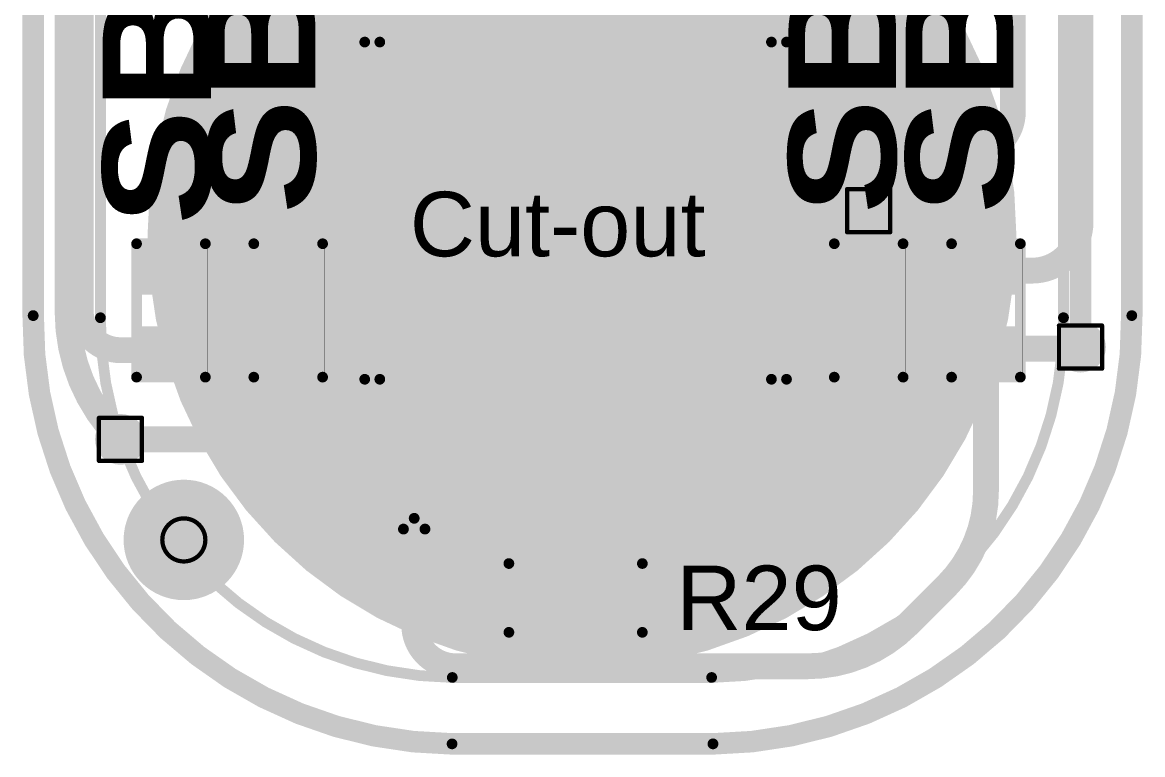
# Model space of a CAD drawing. Header units: inches. Extents: x -17 to 443, y -40 to 218.
# Drawn here: x 12.55 to 25.77, y -2.53 to 6.11 of the extents above; entities that cross this region are included whole.
import ezdxf

# ---------------------------------------------------------------- set-up
doc = ezdxf.new("R2010")
doc.units = ezdxf.units.IN
for name, color, linetype in [('Board Outline', 216, 'Continuous'), ('Bottom Layer', 5, 'Continuous'), ('Bottom Overlay', 54, 'Continuous'), ('Bottom Paste', 16, 'Continuous'), ('Bottom Solder', 6, 'Continuous'), ('Drill Drawing', 1, 'Continuous'), ('Fabrication', 76, 'Continuous'), ('Pad Holes', 156, 'Continuous'), ('Top Layer', 1, 'Continuous'), ('Top Overlay', 2, 'Continuous'), ('Top Paste', 8, 'Continuous'), ('Top Solder', 216, 'Continuous'), ('Via Holes', 16, 'Continuous')]:
    doc.layers.add(name, color=color, linetype=linetype)
doc.styles.add('Arial', font='', dxfattribs={"height": 0.2})
doc.styles.add('Arial Black_Bold', font='', dxfattribs={"height": 0.2})
doc.styles.get('Arial').set_extended_font_data('Arial')
doc.styles.get('Arial Black_Bold').set_extended_font_data('Arial Black', bold=True)

# ---------------------------------------------------------------- blocks, each defined once
blk = doc.blocks.new('SEMG_PAD_B_65')
at = {"layer": 'Bottom Layer'}
h = blk.add_hatch(color=5, dxfattribs=at)
edge = h.paths.add_edge_path()
edge.add_arc((0, 9.987), 5, 0, 360)
at = {"layer": 'Bottom Paste'}
h = blk.add_hatch(color=16, dxfattribs=at)
edge = h.paths.add_edge_path()
edge.add_arc((0, 9.987), 5, 0, 360)
at = {"layer": 'Bottom Solder'}
h = blk.add_hatch(color=6, dxfattribs=at)
edge = h.paths.add_edge_path()
edge.add_arc((0, 9.987), 5.102, 0, 360)
at = {"layer": 'Bottom Overlay'}
for points in [[(-5.683, 10.966, 0.127, 0.127, -0.414214), (-1.531, 15.213, 0.127, 0.127, 0)], [(1.531, 15.213, 0.127, 0.127, 0), (-1.531, 15.213, 0.127, 0.127, 0)], [(1.531, 15.213, 0.127, 0.127, -0.414214), (5.683, 10.966, 0.127, 0.127, 0)], [(-5.683, 10.966, 0.127, 0.127, 0), (-5.683, -10.966, 0.127, 0.127, 0)], [(5.683, 10.966, 0.127, 0.127, 0), (5.683, -10.966, 0.127, 0.127, 0)]]:
    blk.add_lwpolyline(points, format="xyseb", dxfattribs=at)
for points in [[(-1.562, 15.213, 0.0635, 0.0635, 1), (-1.499, 15.213, 0.0635, 0.0635, 1)], [(-1.562, 15.213, 0.0635, 0.0635, 1), (-1.499, 15.213, 0.0635, 0.0635, 1)], [(1.499, 15.213, 0.0635, 0.0635, 1), (1.562, 15.213, 0.0635, 0.0635, 1)], [(1.499, 15.213, 0.0635, 0.0635, 1), (1.562, 15.213, 0.0635, 0.0635, 1)], [(-5.715, 10.966, 0.0635, 0.0635, 1), (-5.651, 10.966, 0.0635, 0.0635, 1)], [(-5.715, 10.966, 0.0635, 0.0635, 1), (-5.651, 10.966, 0.0635, 0.0635, 1)], [(5.652, 10.966, 0.0635, 0.0635, 1), (5.715, 10.966, 0.0635, 0.0635, 1)], [(5.652, 10.966, 0.0635, 0.0635, 1), (5.715, 10.966, 0.0635, 0.0635, 1)]]:
    blk.add_lwpolyline(points, format="xyseb", close=True, dxfattribs=at)
blk = doc.blocks.new('SOIC_8_72')
at = {"layer": 'Top Layer'}
for points in [[(-1.925, 2.205), (-1.925, 1.605), (-3.475, 1.605), (-3.475, 2.205)], [(3.475, 2.205), (3.475, 1.605), (1.925, 1.605), (1.925, 2.205)], [(-1.925, 0.935), (-1.925, 0.335), (-3.475, 0.335), (-3.475, 0.935)], [(3.475, 0.935), (3.475, 0.335), (1.925, 0.335), (1.925, 0.935)], [(-1.925, -0.335), (-1.925, -0.935), (-3.475, -0.935), (-3.475, -0.335)], [(3.475, -0.335), (3.475, -0.935), (1.925, -0.935), (1.925, -0.335)], [(-1.925, -1.605), (-1.925, -2.205), (-3.475, -2.205), (-3.475, -1.605)], [(3.475, -1.605), (3.475, -2.205), (1.925, -2.205), (1.925, -1.605)]]:
    blk.add_hatch(color=1, dxfattribs=at).paths.add_polyline_path(points)
at = {"layer": 'Top Overlay'}
blk.add_hatch(color=2, dxfattribs=at).paths.add_polyline_path([(-1.829, 1.575), (-1.499, 1.575), (-1.499, 2.235), (-1.829, 2.235)])
at = {"layer": 'Top Paste'}
for points in [[(-1.925, 2.205), (-1.925, 1.605), (-3.475, 1.605), (-3.475, 2.205)], [(3.475, 2.205), (3.475, 1.605), (1.925, 1.605), (1.925, 2.205)], [(-1.925, 0.935), (-1.925, 0.335), (-3.475, 0.335), (-3.475, 0.935)], [(3.475, 0.935), (3.475, 0.335), (1.925, 0.335), (1.925, 0.935)], [(-1.925, -0.335), (-1.925, -0.935), (-3.475, -0.935), (-3.475, -0.335)], [(3.475, -0.335), (3.475, -0.935), (1.925, -0.935), (1.925, -0.335)], [(-1.925, -1.605), (-1.925, -2.205), (-3.475, -2.205), (-3.475, -1.605)], [(3.475, -1.605), (3.475, -2.205), (1.925, -2.205), (1.925, -1.605)]]:
    blk.add_hatch(color=8, dxfattribs=at).paths.add_polyline_path(points)
at = {"layer": 'Top Solder'}
for points in [[(-1.823, 2.307), (-1.823, 1.503), (-3.577, 1.503), (-3.577, 2.307)], [(3.577, 2.307), (3.577, 1.503), (1.823, 1.503), (1.823, 2.307)], [(-1.823, 1.037), (-1.823, 0.233), (-3.577, 0.233), (-3.577, 1.037)], [(3.577, 1.037), (3.577, 0.233), (1.823, 0.233), (1.823, 1.037)], [(-1.823, -0.233), (-1.823, -1.037), (-3.577, -1.037), (-3.577, -0.233)], [(3.577, -0.233), (3.577, -1.037), (1.823, -1.037), (1.823, -0.233)], [(-1.823, -1.503), (-1.823, -2.307), (-3.577, -2.307), (-3.577, -1.503)], [(3.577, -1.503), (3.577, -2.307), (1.823, -2.307), (1.823, -1.503)]]:
    blk.add_hatch(color=216, dxfattribs=at).paths.add_polyline_path(points)
at = {"layer": 'Top Overlay'}
for points in [[(-1.991, 2.489, 0.127, 0.127, 0), (-1.991, 2.311, 0.127, 0.127, 0)], [(-1.991, 2.489, 0.127, 0.127, 0), (1.991, 2.489, 0.127, 0.127, 0)], [(1.991, 2.489, 0.127, 0.127, 0), (1.991, 2.311, 0.127, 0.127, 0)], [(-3.759, 2.032, 0.127, 0.127, 0), (-3.632, 1.905, 0.127, 0.127, 0)], [(-3.759, 2.032, 0.127, 0.127, 0), (-3.759, 1.778, 0.127, 0.127, 0)], [(-3.632, 1.905, 0.127, 0.127, 0), (-3.759, 1.778, 0.127, 0.127, 0)], [(-1.991, -2.311, 0.127, 0.127, 0), (-1.991, -2.489, 0.127, 0.127, 0)], [(1.991, -2.311, 0.127, 0.127, 0), (1.991, -2.489, 0.127, 0.127, 0)], [(-1.991, -2.489, 0.127, 0.127, 0), (1.991, -2.489, 0.127, 0.127, 0)]]:
    blk.add_lwpolyline(points, format="xyseb", dxfattribs=at)
for points in [[(-2.022, 2.489, 0.0635, 0.0635, 1), (-1.959, 2.489, 0.0635, 0.0635, 1)], [(-2.022, 2.489, 0.0635, 0.0635, 1), (-1.959, 2.489, 0.0635, 0.0635, 1)], [(1.959, 2.489, 0.0635, 0.0635, 1), (2.022, 2.489, 0.0635, 0.0635, 1)], [(1.959, 2.489, 0.0635, 0.0635, 1), (2.022, 2.489, 0.0635, 0.0635, 1)], [(-2.022, 2.311, 0.0635, 0.0635, 1), (-1.959, 2.311, 0.0635, 0.0635, 1)], [(1.959, 2.311, 0.0635, 0.0635, 1), (2.022, 2.311, 0.0635, 0.0635, 1)], [(-3.791, 2.032, 0.0635, 0.0635, 1), (-3.727, 2.032, 0.0635, 0.0635, 1)], [(-3.791, 2.032, 0.0635, 0.0635, 1), (-3.727, 2.032, 0.0635, 0.0635, 1)], [(-3.664, 1.905, 0.0635, 0.0635, 1), (-3.6, 1.905, 0.0635, 0.0635, 1)], [(-3.664, 1.905, 0.0635, 0.0635, 1), (-3.6, 1.905, 0.0635, 0.0635, 1)], [(-3.791, 1.778, 0.0635, 0.0635, 1), (-3.727, 1.778, 0.0635, 0.0635, 1)], [(-3.791, 1.778, 0.0635, 0.0635, 1), (-3.727, 1.778, 0.0635, 0.0635, 1)], [(-2.022, -2.311, 0.0635, 0.0635, 1), (-1.959, -2.311, 0.0635, 0.0635, 1)], [(1.959, -2.311, 0.0635, 0.0635, 1), (2.022, -2.311, 0.0635, 0.0635, 1)], [(-2.022, -2.489, 0.0635, 0.0635, 1), (-1.959, -2.489, 0.0635, 0.0635, 1)], [(-2.022, -2.489, 0.0635, 0.0635, 1), (-1.959, -2.489, 0.0635, 0.0635, 1)], [(1.959, -2.489, 0.0635, 0.0635, 1), (2.022, -2.489, 0.0635, 0.0635, 1)], [(1.959, -2.489, 0.0635, 0.0635, 1), (2.022, -2.489, 0.0635, 0.0635, 1)]]:
    blk.add_lwpolyline(points, format="xyseb", close=True, dxfattribs=at)
blk = doc.blocks.new('S______B______0402_96')
at = {"layer": 'Top Layer'}
for points in [[(-0.699, -0.318), (-0.699, 0.318), (-0.241, 0.318), (-0.241, -0.318)], [(0.241, -0.318), (0.241, 0.318), (0.699, 0.318), (0.699, -0.318)]]:
    blk.add_hatch(color=1, dxfattribs=at).paths.add_polyline_path(points)
at = {"layer": 'Top Paste'}
for points in [[(-0.699, -0.318), (-0.699, 0.318), (-0.241, 0.318), (-0.241, -0.318)], [(0.241, -0.318), (0.241, 0.318), (0.699, 0.318), (0.699, -0.318)]]:
    blk.add_hatch(color=8, dxfattribs=at).paths.add_polyline_path(points)
at = {"layer": 'Top Solder'}
for points in [[(-0.754, -0.373), (-0.754, 0.373), (-0.186, 0.373), (-0.186, -0.373)], [(0.186, -0.373), (0.186, 0.373), (0.754, 0.373), (0.754, -0.373)]]:
    blk.add_hatch(color=216, dxfattribs=at).paths.add_polyline_path(points)
at = {"layer": 'Top Overlay'}
for points in [[(-0.787, 0.406, 0.127, 0.127, 0), (-0.787, -0.406, 0.127, 0.127, 0)], [(-0.787, 0.406, 0.127, 0.127, 0), (0.787, 0.406, 0.127, 0.127, 0)], [(0.787, 0.406, 0.127, 0.127, 0), (0.787, -0.406, 0.127, 0.127, 0)], [(-0.787, -0.406, 0.127, 0.127, 0), (0.787, -0.406, 0.127, 0.127, 0)], [(-0.813, -0.432, 0.00323, 0.00323, 0), (0.813, -0.432, 0.00323, 0.00323, 0)]]:
    blk.add_lwpolyline(points, format="xyseb", dxfattribs=at)
for points in [[(-0.819, 0.406, 0.0635, 0.0635, 1), (-0.756, 0.406, 0.0635, 0.0635, 1)], [(-0.819, 0.406, 0.0635, 0.0635, 1), (-0.756, 0.406, 0.0635, 0.0635, 1)], [(0.756, 0.406, 0.0635, 0.0635, 1), (0.819, 0.406, 0.0635, 0.0635, 1)], [(0.756, 0.406, 0.0635, 0.0635, 1), (0.819, 0.406, 0.0635, 0.0635, 1)], [(-0.819, -0.406, 0.0635, 0.0635, 1), (-0.756, -0.406, 0.0635, 0.0635, 1)], [(-0.819, -0.406, 0.0635, 0.0635, 1), (-0.756, -0.406, 0.0635, 0.0635, 1)], [(0.756, -0.406, 0.0635, 0.0635, 1), (0.819, -0.406, 0.0635, 0.0635, 1)], [(0.756, -0.406, 0.0635, 0.0635, 1), (0.819, -0.406, 0.0635, 0.0635, 1)], [(-0.814, -0.432, 0.00161, 0.00161, 1), (-0.812, -0.432, 0.00161, 0.00161, 1)], [(0.812, -0.432, 0.00161, 0.00161, 1), (0.814, -0.432, 0.00161, 0.00161, 1)]]:
    blk.add_lwpolyline(points, format="xyseb", close=True, dxfattribs=at)
blk = doc.blocks.new('S______B______0402_97')
at = {"layer": 'Top Layer'}
for points in [[(-0.699, -0.318), (-0.699, 0.318), (-0.241, 0.318), (-0.241, -0.318)], [(0.241, -0.318), (0.241, 0.318), (0.699, 0.318), (0.699, -0.318)]]:
    blk.add_hatch(color=1, dxfattribs=at).paths.add_polyline_path(points)
at = {"layer": 'Top Paste'}
for points in [[(-0.699, -0.318), (-0.699, 0.318), (-0.241, 0.318), (-0.241, -0.318)], [(0.241, -0.318), (0.241, 0.318), (0.699, 0.318), (0.699, -0.318)]]:
    blk.add_hatch(color=8, dxfattribs=at).paths.add_polyline_path(points)
at = {"layer": 'Top Solder'}
for points in [[(-0.754, -0.373), (-0.754, 0.373), (-0.186, 0.373), (-0.186, -0.373)], [(0.186, -0.373), (0.186, 0.373), (0.754, 0.373), (0.754, -0.373)]]:
    blk.add_hatch(color=216, dxfattribs=at).paths.add_polyline_path(points)
at = {"layer": 'Top Overlay'}
for points in [[(-0.787, 0.406, 0.127, 0.127, 0), (-0.787, -0.406, 0.127, 0.127, 0)], [(-0.787, 0.406, 0.127, 0.127, 0), (0.787, 0.406, 0.127, 0.127, 0)], [(0.787, 0.406, 0.127, 0.127, 0), (0.787, -0.406, 0.127, 0.127, 0)], [(-0.787, -0.406, 0.127, 0.127, 0), (0.787, -0.406, 0.127, 0.127, 0)], [(-0.813, -0.432, 0.00323, 0.00323, 0), (0.813, -0.432, 0.00323, 0.00323, 0)]]:
    blk.add_lwpolyline(points, format="xyseb", dxfattribs=at)
for points in [[(-0.819, 0.406, 0.0635, 0.0635, 1), (-0.756, 0.406, 0.0635, 0.0635, 1)], [(-0.819, 0.406, 0.0635, 0.0635, 1), (-0.756, 0.406, 0.0635, 0.0635, 1)], [(0.756, 0.406, 0.0635, 0.0635, 1), (0.819, 0.406, 0.0635, 0.0635, 1)], [(0.756, 0.406, 0.0635, 0.0635, 1), (0.819, 0.406, 0.0635, 0.0635, 1)], [(-0.819, -0.406, 0.0635, 0.0635, 1), (-0.756, -0.406, 0.0635, 0.0635, 1)], [(-0.819, -0.406, 0.0635, 0.0635, 1), (-0.756, -0.406, 0.0635, 0.0635, 1)], [(0.756, -0.406, 0.0635, 0.0635, 1), (0.819, -0.406, 0.0635, 0.0635, 1)], [(0.756, -0.406, 0.0635, 0.0635, 1), (0.819, -0.406, 0.0635, 0.0635, 1)], [(-0.814, -0.432, 0.00161, 0.00161, 1), (-0.812, -0.432, 0.00161, 0.00161, 1)], [(0.812, -0.432, 0.00161, 0.00161, 1), (0.814, -0.432, 0.00161, 0.00161, 1)]]:
    blk.add_lwpolyline(points, format="xyseb", close=True, dxfattribs=at)
blk = doc.blocks.new('S______B______0402_100')
at = {"layer": 'Top Layer'}
for points in [[(-0.699, -0.318), (-0.699, 0.318), (-0.241, 0.318), (-0.241, -0.318)], [(0.241, -0.318), (0.241, 0.318), (0.699, 0.318), (0.699, -0.318)]]:
    blk.add_hatch(color=1, dxfattribs=at).paths.add_polyline_path(points)
at = {"layer": 'Top Paste'}
for points in [[(-0.699, -0.318), (-0.699, 0.318), (-0.241, 0.318), (-0.241, -0.318)], [(0.241, -0.318), (0.241, 0.318), (0.699, 0.318), (0.699, -0.318)]]:
    blk.add_hatch(color=8, dxfattribs=at).paths.add_polyline_path(points)
at = {"layer": 'Top Solder'}
for points in [[(-0.754, -0.373), (-0.754, 0.373), (-0.186, 0.373), (-0.186, -0.373)], [(0.186, -0.373), (0.186, 0.373), (0.754, 0.373), (0.754, -0.373)]]:
    blk.add_hatch(color=216, dxfattribs=at).paths.add_polyline_path(points)
at = {"layer": 'Top Overlay'}
for points in [[(-0.787, 0.406, 0.127, 0.127, 0), (-0.787, -0.406, 0.127, 0.127, 0)], [(-0.787, 0.406, 0.127, 0.127, 0), (0.787, 0.406, 0.127, 0.127, 0)], [(0.787, 0.406, 0.127, 0.127, 0), (0.787, -0.406, 0.127, 0.127, 0)], [(-0.787, -0.406, 0.127, 0.127, 0), (0.787, -0.406, 0.127, 0.127, 0)], [(-0.813, -0.432, 0.00323, 0.00323, 0), (0.813, -0.432, 0.00323, 0.00323, 0)]]:
    blk.add_lwpolyline(points, format="xyseb", dxfattribs=at)
for points in [[(-0.819, 0.406, 0.0635, 0.0635, 1), (-0.756, 0.406, 0.0635, 0.0635, 1)], [(-0.819, 0.406, 0.0635, 0.0635, 1), (-0.756, 0.406, 0.0635, 0.0635, 1)], [(0.756, 0.406, 0.0635, 0.0635, 1), (0.819, 0.406, 0.0635, 0.0635, 1)], [(0.756, 0.406, 0.0635, 0.0635, 1), (0.819, 0.406, 0.0635, 0.0635, 1)], [(-0.819, -0.406, 0.0635, 0.0635, 1), (-0.756, -0.406, 0.0635, 0.0635, 1)], [(-0.819, -0.406, 0.0635, 0.0635, 1), (-0.756, -0.406, 0.0635, 0.0635, 1)], [(0.756, -0.406, 0.0635, 0.0635, 1), (0.819, -0.406, 0.0635, 0.0635, 1)], [(0.756, -0.406, 0.0635, 0.0635, 1), (0.819, -0.406, 0.0635, 0.0635, 1)], [(-0.814, -0.432, 0.00161, 0.00161, 1), (-0.812, -0.432, 0.00161, 0.00161, 1)], [(0.812, -0.432, 0.00161, 0.00161, 1), (0.814, -0.432, 0.00161, 0.00161, 1)]]:
    blk.add_lwpolyline(points, format="xyseb", close=True, dxfattribs=at)
blk = doc.blocks.new('S______B______0402_101')
at = {"layer": 'Top Layer'}
for points in [[(-0.699, -0.318), (-0.699, 0.318), (-0.241, 0.318), (-0.241, -0.318)], [(0.241, -0.318), (0.241, 0.318), (0.699, 0.318), (0.699, -0.318)]]:
    blk.add_hatch(color=1, dxfattribs=at).paths.add_polyline_path(points)
at = {"layer": 'Top Paste'}
for points in [[(-0.699, -0.318), (-0.699, 0.318), (-0.241, 0.318), (-0.241, -0.318)], [(0.241, -0.318), (0.241, 0.318), (0.699, 0.318), (0.699, -0.318)]]:
    blk.add_hatch(color=8, dxfattribs=at).paths.add_polyline_path(points)
at = {"layer": 'Top Solder'}
for points in [[(-0.754, -0.373), (-0.754, 0.373), (-0.186, 0.373), (-0.186, -0.373)], [(0.186, -0.373), (0.186, 0.373), (0.754, 0.373), (0.754, -0.373)]]:
    blk.add_hatch(color=216, dxfattribs=at).paths.add_polyline_path(points)
at = {"layer": 'Top Overlay'}
for points in [[(-0.787, 0.406, 0.127, 0.127, 0), (-0.787, -0.406, 0.127, 0.127, 0)], [(-0.787, 0.406, 0.127, 0.127, 0), (0.787, 0.406, 0.127, 0.127, 0)], [(0.787, 0.406, 0.127, 0.127, 0), (0.787, -0.406, 0.127, 0.127, 0)], [(-0.787, -0.406, 0.127, 0.127, 0), (0.787, -0.406, 0.127, 0.127, 0)], [(-0.813, -0.432, 0.00323, 0.00323, 0), (0.813, -0.432, 0.00323, 0.00323, 0)]]:
    blk.add_lwpolyline(points, format="xyseb", dxfattribs=at)
for points in [[(-0.819, 0.406, 0.0635, 0.0635, 1), (-0.756, 0.406, 0.0635, 0.0635, 1)], [(-0.819, 0.406, 0.0635, 0.0635, 1), (-0.756, 0.406, 0.0635, 0.0635, 1)], [(0.756, 0.406, 0.0635, 0.0635, 1), (0.819, 0.406, 0.0635, 0.0635, 1)], [(0.756, 0.406, 0.0635, 0.0635, 1), (0.819, 0.406, 0.0635, 0.0635, 1)], [(-0.819, -0.406, 0.0635, 0.0635, 1), (-0.756, -0.406, 0.0635, 0.0635, 1)], [(-0.819, -0.406, 0.0635, 0.0635, 1), (-0.756, -0.406, 0.0635, 0.0635, 1)], [(0.756, -0.406, 0.0635, 0.0635, 1), (0.819, -0.406, 0.0635, 0.0635, 1)], [(0.756, -0.406, 0.0635, 0.0635, 1), (0.819, -0.406, 0.0635, 0.0635, 1)], [(-0.814, -0.432, 0.00161, 0.00161, 1), (-0.812, -0.432, 0.00161, 0.00161, 1)], [(0.812, -0.432, 0.00161, 0.00161, 1), (0.814, -0.432, 0.00161, 0.00161, 1)]]:
    blk.add_lwpolyline(points, format="xyseb", close=True, dxfattribs=at)
at = {"layer": 'Top Overlay', "style": 'Arial Black_Bold'}
blk.add_text('SB701', height=1.27, dxfattribs=at).set_placement((1.012, -0.463))
blk = doc.blocks.new('R___0402_167')
at = {"layer": 'Top Layer'}
for points in [[(-0.699, -0.318), (-0.699, 0.318), (-0.241, 0.318), (-0.241, -0.318)], [(0.241, -0.318), (0.241, 0.318), (0.699, 0.318), (0.699, -0.318)]]:
    blk.add_hatch(color=1, dxfattribs=at).paths.add_polyline_path(points)
at = {"layer": 'Top Paste'}
for points in [[(-0.699, -0.318), (-0.699, 0.318), (-0.241, 0.318), (-0.241, -0.318)], [(0.241, -0.318), (0.241, 0.318), (0.699, 0.318), (0.699, -0.318)]]:
    blk.add_hatch(color=8, dxfattribs=at).paths.add_polyline_path(points)
at = {"layer": 'Top Solder'}
for points in [[(-0.754, -0.373), (-0.754, 0.373), (-0.186, 0.373), (-0.186, -0.373)], [(0.186, -0.373), (0.186, 0.373), (0.754, 0.373), (0.754, -0.373)]]:
    blk.add_hatch(color=216, dxfattribs=at).paths.add_polyline_path(points)
at = {"layer": 'Top Overlay'}
for points in [[(0.787, 0.406, 0.127, 0.127, 0), (-0.787, 0.406, 0.127, 0.127, 0)], [(-0.787, 0.406, 0.127, 0.127, 0), (-0.787, -0.406, 0.127, 0.127, 0)], [(0.787, 0.406, 0.127, 0.127, 0), (0.787, -0.406, 0.127, 0.127, 0)], [(0.787, -0.406, 0.127, 0.127, 0), (-0.787, -0.406, 0.127, 0.127, 0)], [(0.813, -0.432, 0.00323, 0.00323, 0), (-0.813, -0.432, 0.00323, 0.00323, 0)]]:
    blk.add_lwpolyline(points, format="xyseb", dxfattribs=at)
for points in [[(-0.819, 0.406, 0.0635, 0.0635, 1), (-0.756, 0.406, 0.0635, 0.0635, 1)], [(-0.819, 0.406, 0.0635, 0.0635, 1), (-0.756, 0.406, 0.0635, 0.0635, 1)], [(0.756, 0.406, 0.0635, 0.0635, 1), (0.819, 0.406, 0.0635, 0.0635, 1)], [(0.756, 0.406, 0.0635, 0.0635, 1), (0.819, 0.406, 0.0635, 0.0635, 1)], [(-0.819, -0.406, 0.0635, 0.0635, 1), (-0.756, -0.406, 0.0635, 0.0635, 1)], [(-0.819, -0.406, 0.0635, 0.0635, 1), (-0.756, -0.406, 0.0635, 0.0635, 1)], [(0.756, -0.406, 0.0635, 0.0635, 1), (0.819, -0.406, 0.0635, 0.0635, 1)], [(0.756, -0.406, 0.0635, 0.0635, 1), (0.819, -0.406, 0.0635, 0.0635, 1)], [(-0.814, -0.432, 0.00161, 0.00161, 1), (-0.812, -0.432, 0.00161, 0.00161, 1)], [(0.812, -0.432, 0.00161, 0.00161, 1), (0.814, -0.432, 0.00161, 0.00161, 1)]]:
    blk.add_lwpolyline(points, format="xyseb", close=True, dxfattribs=at)

msp = doc.modelspace()

# ---------------------------------------------------------------- hatches: boundary and pattern name
at = {"layer": 'Bottom Layer'}
h = msp.add_hatch(color=5, dxfattribs=at)
edge = h.paths.add_edge_path()
edge.add_arc((22.535, 3.887), 0.3, 0, 360)
h = msp.add_hatch(color=5, dxfattribs=at)
edge = h.paths.add_edge_path()
edge.add_arc((25.035, 2.276), 0.3, 0, 360)
h = msp.add_hatch(color=5, dxfattribs=at)
edge = h.paths.add_edge_path()
edge.add_arc((13.704, 1.187), 0.3, 0, 360)
at = {"layer": 'Bottom Solder'}
h = msp.add_hatch(color=6, dxfattribs=at)
edge = h.paths.add_edge_path()
edge.add_arc((14.452, 0), 0.102, 0, 360)
at = {"layer": 'Pad Holes'}
h = msp.add_hatch(color=7, dxfattribs=at)
edge = h.paths.add_edge_path()
edge.add_arc((14.452, 0), 0.5, 0, 360)
at = {"layer": 'Top Layer'}
h = msp.add_hatch(color=1, dxfattribs=at)
edge = h.paths.add_edge_path()
edge.add_arc((22.535, 3.887), 0.3, 0, 360)
h = msp.add_hatch(color=1, dxfattribs=at)
edge = h.paths.add_edge_path()
edge.add_arc((25.035, 2.276), 0.3, 0, 360)
for points in [[(18.764, 1.962), (18.141, 1.962), (18.141, 0.412), (18.764, 0.412)], [(19.387, 0.412), (20.011, 0.412), (20.011, 1.962), (19.387, 1.962)]]:
    msp.add_hatch(color=1, dxfattribs=at).paths.add_polyline_path(points)
h = msp.add_hatch(color=1, dxfattribs=at)
edge = h.paths.add_edge_path()
edge.add_arc((13.704, 1.187), 0.3, 0, 360)
at = {"layer": 'Top Solder'}
h = msp.add_hatch(color=216, dxfattribs=at)
edge = h.paths.add_edge_path()
edge.add_arc((14.452, 0), 0.102, 0, 360)
at = {"layer": 'Via Holes'}
h = msp.add_hatch(color=7, dxfattribs=at)
edge = h.paths.add_edge_path()
edge.add_arc((22.535, 3.887), 0.15, 0, 360)
h = msp.add_hatch(color=7, dxfattribs=at)
edge = h.paths.add_edge_path()
edge.add_arc((25.035, 2.276), 0.15, 0, 360)
h = msp.add_hatch(color=7, dxfattribs=at)
edge = h.paths.add_edge_path()
edge.add_arc((13.704, 1.187), 0.15, 0, 360)

# ---------------------------------------------------------------- linework, layer by layer
at = {"layer": 'Board Outline'}
for points in [[(12.674, 2.648, 0.127, 0.127, 0), (12.674, 24.504, 0.127, 0.127, 0)], [(25.64, 24.504, 0.127, 0.127, 0), (25.64, 2.648, 0.127, 0.127, 0)], [(17.618, -2.408, 0.127, 0.127, -0.414214), (12.674, 2.648, 0.127, 0.127, 0)], [(25.64, 2.648, 0.127, 0.127, -0.414214), (20.697, -2.408, 0.127, 0.127, 0)], [(17.618, -2.408, 0.127, 0.127, 0), (20.697, -2.408, 0.127, 0.127, 0)]]:
    msp.add_lwpolyline(points, format="xyseb", dxfattribs=at)
for points in [[(12.642, 2.648, 0.0635, 0.0635, 1), (12.706, 2.648, 0.0635, 0.0635, 1)], [(12.642, 2.648, 0.0635, 0.0635, 1), (12.706, 2.648, 0.0635, 0.0635, 1)], [(25.609, 2.648, 0.0635, 0.0635, 1), (25.672, 2.648, 0.0635, 0.0635, 1)], [(25.609, 2.648, 0.0635, 0.0635, 1), (25.672, 2.648, 0.0635, 0.0635, 1)], [(17.586, -2.408, 0.0635, 0.0635, 1), (17.649, -2.408, 0.0635, 0.0635, 1)], [(17.586, -2.408, 0.0635, 0.0635, 1), (17.649, -2.408, 0.0635, 0.0635, 1)], [(20.665, -2.408, 0.0635, 0.0635, 1), (20.729, -2.408, 0.0635, 0.0635, 1)], [(20.665, -2.408, 0.0635, 0.0635, 1), (20.729, -2.408, 0.0635, 0.0635, 1)]]:
    msp.add_lwpolyline(points, format="xyseb", close=True, dxfattribs=at)
at = {"layer": 'Bottom Layer'}
for points in [[(13.08, 3.325, 0.305, 0.305, 0), (13.08, 9.383, 0.305, 0.305, 0)], [(25.035, 2.276, 0.254, 0.254, 0), (25.035, 7.611, 0.254, 0.254, 0)], [(13.08, 2.692, 0.305, 0.305, 0), (13.08, 3.325, 0.305, 0.305, 0)], [(13.704, 1.187, 0.305, 0.305, -0.198912), (13.08, 2.692, 0.305, 0.305, 0)]]:
    msp.add_lwpolyline(points, format="xyseb", dxfattribs=at)
for points in [[(13.004, 3.325, 0.152, 0.152, 1), (13.157, 3.325, 0.152, 0.152, 1)], [(13.004, 3.325, 0.152, 0.152, 1), (13.157, 3.325, 0.152, 0.152, 1)], [(13.004, 2.692, 0.152, 0.152, 1), (13.157, 2.692, 0.152, 0.152, 1)], [(13.004, 2.692, 0.152, 0.152, 1), (13.157, 2.692, 0.152, 0.152, 1)], [(24.972, 2.276, 0.127, 0.127, 1), (25.099, 2.276, 0.127, 0.127, 1)], [(13.628, 1.187, 0.152, 0.152, 1), (13.78, 1.187, 0.152, 0.152, 1)]]:
    msp.add_lwpolyline(points, format="xyseb", close=True, dxfattribs=at)
at = {"layer": 'Drill Drawing'}
for points in [[(22.281, 4.141, 0.0508, 0.0508, 0), (22.789, 4.141, 0.0508, 0.0508, 0)], [(22.281, 3.633, 0.0508, 0.0508, 0), (22.281, 4.141, 0.0508, 0.0508, 0)], [(22.789, 3.633, 0.0508, 0.0508, 0), (22.789, 4.141, 0.0508, 0.0508, 0)], [(22.281, 3.633, 0.0508, 0.0508, 0), (22.789, 3.633, 0.0508, 0.0508, 0)], [(24.781, 2.53, 0.0508, 0.0508, 0), (25.289, 2.53, 0.0508, 0.0508, 0)], [(24.781, 2.022, 0.0508, 0.0508, 0), (24.781, 2.53, 0.0508, 0.0508, 0)], [(25.289, 2.022, 0.0508, 0.0508, 0), (25.289, 2.53, 0.0508, 0.0508, 0)], [(24.781, 2.022, 0.0508, 0.0508, 0), (25.289, 2.022, 0.0508, 0.0508, 0)], [(13.45, 1.441, 0.0508, 0.0508, 0), (13.958, 1.441, 0.0508, 0.0508, 0)], [(13.45, 0.933, 0.0508, 0.0508, 0), (13.45, 1.441, 0.0508, 0.0508, 0)], [(13.958, 0.933, 0.0508, 0.0508, 0), (13.958, 1.441, 0.0508, 0.0508, 0)], [(13.45, 0.933, 0.0508, 0.0508, 0), (13.958, 0.933, 0.0508, 0.0508, 0)]]:
    msp.add_lwpolyline(points, format="xyseb", dxfattribs=at)
for points in [[(22.268, 4.141, 0.0254, 0.0254, 1), (22.294, 4.141, 0.0254, 0.0254, 1)], [(22.268, 4.141, 0.0254, 0.0254, 1), (22.294, 4.141, 0.0254, 0.0254, 1)], [(22.776, 4.141, 0.0254, 0.0254, 1), (22.802, 4.141, 0.0254, 0.0254, 1)], [(22.776, 4.141, 0.0254, 0.0254, 1), (22.802, 4.141, 0.0254, 0.0254, 1)], [(22.268, 3.633, 0.0254, 0.0254, 1), (22.294, 3.633, 0.0254, 0.0254, 1)], [(22.268, 3.633, 0.0254, 0.0254, 1), (22.294, 3.633, 0.0254, 0.0254, 1)], [(22.776, 3.633, 0.0254, 0.0254, 1), (22.802, 3.633, 0.0254, 0.0254, 1)], [(22.776, 3.633, 0.0254, 0.0254, 1), (22.802, 3.633, 0.0254, 0.0254, 1)], [(24.768, 2.53, 0.0254, 0.0254, 1), (24.794, 2.53, 0.0254, 0.0254, 1)], [(24.768, 2.53, 0.0254, 0.0254, 1), (24.794, 2.53, 0.0254, 0.0254, 1)], [(25.276, 2.53, 0.0254, 0.0254, 1), (25.302, 2.53, 0.0254, 0.0254, 1)], [(25.276, 2.53, 0.0254, 0.0254, 1), (25.302, 2.53, 0.0254, 0.0254, 1)], [(24.768, 2.022, 0.0254, 0.0254, 1), (24.794, 2.022, 0.0254, 0.0254, 1)], [(24.768, 2.022, 0.0254, 0.0254, 1), (24.794, 2.022, 0.0254, 0.0254, 1)], [(25.276, 2.022, 0.0254, 0.0254, 1), (25.302, 2.022, 0.0254, 0.0254, 1)], [(25.276, 2.022, 0.0254, 0.0254, 1), (25.302, 2.022, 0.0254, 0.0254, 1)], [(13.437, 1.441, 0.0254, 0.0254, 1), (13.462, 1.441, 0.0254, 0.0254, 1)], [(13.437, 1.441, 0.0254, 0.0254, 1), (13.462, 1.441, 0.0254, 0.0254, 1)], [(13.945, 1.441, 0.0254, 0.0254, 1), (13.97, 1.441, 0.0254, 0.0254, 1)], [(13.945, 1.441, 0.0254, 0.0254, 1), (13.97, 1.441, 0.0254, 0.0254, 1)], [(13.437, 0.933, 0.0254, 0.0254, 1), (13.462, 0.933, 0.0254, 0.0254, 1)], [(13.437, 0.933, 0.0254, 0.0254, 1), (13.462, 0.933, 0.0254, 0.0254, 1)], [(13.945, 0.933, 0.0254, 0.0254, 1), (13.97, 0.933, 0.0254, 0.0254, 1)], [(13.945, 0.933, 0.0254, 0.0254, 1), (13.97, 0.933, 0.0254, 0.0254, 1)], [(14.706, 0, 0.0508, 0.0508, 1), (14.198, 0, 0.0508, 0.0508, 1)], [(14.185, 0, 0.0254, 0.0254, 1), (14.211, 0, 0.0254, 0.0254, 1)], [(14.693, 0, 0.0254, 0.0254, 1), (14.719, 0, 0.0254, 0.0254, 1)]]:
    msp.add_lwpolyline(points, format="xyseb", close=True, dxfattribs=at)
at = {"layer": 'Fabrication'}
for points in [[(12.674, 2.648, 0.254, 0.254, 0), (12.674, 24.504, 0.254, 0.254, 0)], [(25.64, 24.504, 0.254, 0.254, 0), (25.64, 2.648, 0.254, 0.254, 0)], [(17.618, -2.408, 0.254, 0.254, -0.414214), (12.674, 2.648, 0.254, 0.254, 0)], [(25.64, 2.648, 0.254, 0.254, -0.414214), (20.697, -2.408, 0.254, 0.254, 0)], [(17.618, -2.408, 0.254, 0.254, 0), (20.697, -2.408, 0.254, 0.254, 0)]]:
    msp.add_lwpolyline(points, format="xyseb", dxfattribs=at)
for points in [[(24.151, 3.602, 0.254, 0.254, 1), (14.151, 3.602, 0.254, 0.254, 1)], [(14.088, 3.602, 0.127, 0.127, 1), (14.215, 3.602, 0.127, 0.127, 1)], [(24.088, 3.602, 0.127, 0.127, 1), (24.215, 3.602, 0.127, 0.127, 1)], [(12.611, 2.648, 0.127, 0.127, 1), (12.738, 2.648, 0.127, 0.127, 1)], [(12.611, 2.648, 0.127, 0.127, 1), (12.738, 2.648, 0.127, 0.127, 1)], [(25.577, 2.648, 0.127, 0.127, 1), (25.704, 2.648, 0.127, 0.127, 1)], [(25.577, 2.648, 0.127, 0.127, 1), (25.704, 2.648, 0.127, 0.127, 1)], [(15.036, 0, 0.254, 0.254, 1), (13.868, 0, 0.254, 0.254, 1)], [(13.804, 0, 0.127, 0.127, 1), (13.931, 0, 0.127, 0.127, 1)], [(14.973, 0, 0.127, 0.127, 1), (15.1, 0, 0.127, 0.127, 1)], [(17.554, -2.408, 0.127, 0.127, 1), (17.681, -2.408, 0.127, 0.127, 1)], [(17.554, -2.408, 0.127, 0.127, 1), (17.681, -2.408, 0.127, 0.127, 1)], [(20.633, -2.408, 0.127, 0.127, 1), (20.76, -2.408, 0.127, 0.127, 1)], [(20.633, -2.408, 0.127, 0.127, 1), (20.76, -2.408, 0.127, 0.127, 1)]]:
    msp.add_lwpolyline(points, format="xyseb", close=True, dxfattribs=at)
at = {"layer": 'Top Layer'}
for points in [[(25.035, 3.751, 0.305, 0.305, 0), (25.035, 9.679, 0.305, 0.305, 0)], [(13.234, 2.709, 0.305, 0.305, 0), (13.234, 6.53, 0.305, 0.305, 0)], [(19.711, 3.814, 0.305, 0.305, 0), (19.711, 6.587, 0.305, 0.305, 0)], [(24.236, 5.053, 0.305, 0.305, 0), (24.236, 6.587, 0.305, 0.305, 0)], [(24.236, 5.053, 0.305, 0.305, -0.414214), (23.744, 4.561, 0.305, 0.305, 0)], [(20.981, 3.977, 0.305, 0.305, -0.414214), (21.565, 4.561, 0.305, 0.305, 0)], [(21.565, 4.561, 0.305, 0.305, 0), (23.744, 4.561, 0.305, 0.305, 0)], [(20.981, 1.187, 0.305, 0.305, 0), (20.981, 3.977, 0.305, 0.305, 0)], [(22.535, 3.232, 0.508, 0.508, 0), (22.535, 3.887, 0.508, 0.508, 0)], [(19.711, 3.814, 0.305, 0.305, -0.414214), (19.076, 3.179, 0.305, 0.305, 0)], [(25.035, 3.751, 0.305, 0.305, -0.414214), (24.464, 3.179, 0.305, 0.305, 0)], [(14.3, 3.179, 0.305, 0.305, 0), (15.684, 3.179, 0.305, 0.305, 0)], [(15.684, 3.179, 0.305, 0.305, 0), (19.076, 3.179, 0.305, 0.305, 0)], [(23.919, 3.179, 0.305, 0.305, 0), (24.464, 3.179, 0.305, 0.305, 0)], [(13.704, 2.24, 0.305, 0.305, -0.414214), (13.234, 2.709, 0.305, 0.305, 0)], [(13.704, 2.24, 0.305, 0.305, 0), (14.3, 2.24, 0.305, 0.305, 0)], [(15.684, 1.505, 0.305, 0.305, 0), (15.684, 2.24, 0.305, 0.305, 0)], [(22.535, 1.505, 0.305, 0.305, 0), (22.535, 2.24, 0.305, 0.305, 0)], [(23.919, 2.24, 0.305, 0.305, 0), (23.937, 2.258, 0.305, 0.305, 0)], [(23.919, 0.575, 0.305, 0.305, 0), (23.919, 2.24, 0.305, 0.305, 0)], [(23.937, 2.258, 0.305, 0.305, 0), (25.017, 2.258, 0.305, 0.305, 0)], [(25.017, 2.258, 0.305, 0.305, 0), (25.035, 2.276, 0.305, 0.305, 0)], [(15.684, 1.505, 0.305, 0.305, -0.414214), (15.366, 1.187, 0.305, 0.305, 0)], [(22.535, 1.505, 0.305, 0.305, -0.414214), (22.218, 1.187, 0.305, 0.305, 0)], [(13.704, 1.187, 0.305, 0.305, 0), (15.366, 1.187, 0.305, 0.305, 0)], [(17.171, -1, 0.305, 0.305, 0), (17.171, 1.187, 0.305, 0.305, 0)], [(18.441, 0.712, 0.305, 0.305, 0), (18.441, 1.187, 0.305, 0.305, 0)], [(19.711, 0.712, 0.305, 0.305, 0), (19.711, 1.187, 0.305, 0.305, 0)], [(20.981, 1.187, 0.305, 0.305, 0), (22.218, 1.187, 0.305, 0.305, 0)], [(18.441, 0.712, 0.305, 0.305, 0), (18.606, 0.547, 0.305, 0.305, 0)], [(19.546, 0.547, 0.305, 0.305, 0), (19.711, 0.712, 0.305, 0.305, 0)], [(18.606, -0.685, 0.305, 0.305, 0), (18.606, 0.547, 0.305, 0.305, 0)], [(19.546, -0.685, 0.305, 0.305, 0), (19.546, 0.547, 0.305, 0.305, 0)], [(23.919, 0.575, 0.305, 0.305, -0.198912), (23.457, -0.54, 0.305, 0.305, 0)], [(22.995, -1.002, 0.305, 0.305, 0), (23.457, -0.54, 0.305, 0.305, 0)], [(17.663, -1.492, 0.305, 0.305, -0.414214), (17.171, -1, 0.305, 0.305, 0)], [(22.994, -1.003, 0.305, 0.305, -0.198731), (21.812, -1.492, 0.305, 0.305, 0)], [(22.995, -1.002, 0.305, 0.305, -0.000175), (22.994, -1.003, 0.305, 0.305, 0)], [(17.663, -1.492, 0.305, 0.305, 0), (21.812, -1.492, 0.305, 0.305, 0)]]:
    msp.add_lwpolyline(points, format="xyseb", dxfattribs=at)
for points in [[(24.16, 5.053, 0.152, 0.152, 1), (24.313, 5.053, 0.152, 0.152, 1)], [(24.16, 5.053, 0.152, 0.152, 1), (24.313, 5.053, 0.152, 0.152, 1)], [(21.489, 4.561, 0.152, 0.152, 1), (21.641, 4.561, 0.152, 0.152, 1)], [(21.489, 4.561, 0.152, 0.152, 1), (21.641, 4.561, 0.152, 0.152, 1)], [(23.668, 4.561, 0.152, 0.152, 1), (23.82, 4.561, 0.152, 0.152, 1)], [(23.668, 4.561, 0.152, 0.152, 1), (23.82, 4.561, 0.152, 0.152, 1)], [(20.905, 3.977, 0.152, 0.152, 1), (21.057, 3.977, 0.152, 0.152, 1)], [(20.905, 3.977, 0.152, 0.152, 1), (21.057, 3.977, 0.152, 0.152, 1)], [(22.408, 3.887, 0.254, 0.254, 1), (22.662, 3.887, 0.254, 0.254, 1)], [(19.635, 3.814, 0.152, 0.152, 1), (19.787, 3.814, 0.152, 0.152, 1)], [(19.635, 3.814, 0.152, 0.152, 1), (19.787, 3.814, 0.152, 0.152, 1)], [(24.959, 3.751, 0.152, 0.152, 1), (25.111, 3.751, 0.152, 0.152, 1)], [(24.959, 3.751, 0.152, 0.152, 1), (25.111, 3.751, 0.152, 0.152, 1)], [(22.408, 3.232, 0.254, 0.254, 1), (22.662, 3.232, 0.254, 0.254, 1)], [(14.224, 3.179, 0.152, 0.152, 1), (14.376, 3.179, 0.152, 0.152, 1)], [(15.608, 3.179, 0.152, 0.152, 1), (15.76, 3.179, 0.152, 0.152, 1)], [(15.608, 3.179, 0.152, 0.152, 1), (15.76, 3.179, 0.152, 0.152, 1)], [(19, 3.179, 0.152, 0.152, 1), (19.152, 3.179, 0.152, 0.152, 1)], [(19, 3.179, 0.152, 0.152, 1), (19.152, 3.179, 0.152, 0.152, 1)], [(23.843, 3.179, 0.152, 0.152, 1), (23.995, 3.179, 0.152, 0.152, 1)], [(24.387, 3.179, 0.152, 0.152, 1), (24.54, 3.179, 0.152, 0.152, 1)], [(24.387, 3.179, 0.152, 0.152, 1), (24.54, 3.179, 0.152, 0.152, 1)], [(13.158, 2.709, 0.152, 0.152, 1), (13.31, 2.709, 0.152, 0.152, 1)], [(13.158, 2.709, 0.152, 0.152, 1), (13.31, 2.709, 0.152, 0.152, 1)], [(13.627, 2.24, 0.152, 0.152, 1), (13.78, 2.24, 0.152, 0.152, 1)], [(13.627, 2.24, 0.152, 0.152, 1), (13.78, 2.24, 0.152, 0.152, 1)], [(14.224, 2.24, 0.152, 0.152, 1), (14.376, 2.24, 0.152, 0.152, 1)], [(15.608, 2.24, 0.152, 0.152, 1), (15.76, 2.24, 0.152, 0.152, 1)], [(22.459, 2.24, 0.152, 0.152, 1), (22.611, 2.24, 0.152, 0.152, 1)], [(23.843, 2.24, 0.152, 0.152, 1), (23.995, 2.24, 0.152, 0.152, 1)], [(23.843, 2.24, 0.152, 0.152, 1), (23.995, 2.24, 0.152, 0.152, 1)], [(23.861, 2.258, 0.152, 0.152, 1), (24.014, 2.258, 0.152, 0.152, 1)], [(23.861, 2.258, 0.152, 0.152, 1), (24.014, 2.258, 0.152, 0.152, 1)], [(24.941, 2.258, 0.152, 0.152, 1), (25.093, 2.258, 0.152, 0.152, 1)], [(24.941, 2.258, 0.152, 0.152, 1), (25.093, 2.258, 0.152, 0.152, 1)], [(24.959, 2.276, 0.152, 0.152, 1), (25.111, 2.276, 0.152, 0.152, 1)], [(15.608, 1.505, 0.152, 0.152, 1), (15.76, 1.505, 0.152, 0.152, 1)], [(15.608, 1.505, 0.152, 0.152, 1), (15.76, 1.505, 0.152, 0.152, 1)], [(22.459, 1.505, 0.152, 0.152, 1), (22.611, 1.505, 0.152, 0.152, 1)], [(22.459, 1.505, 0.152, 0.152, 1), (22.611, 1.505, 0.152, 0.152, 1)], [(13.628, 1.187, 0.152, 0.152, 1), (13.78, 1.187, 0.152, 0.152, 1)], [(15.29, 1.187, 0.152, 0.152, 1), (15.442, 1.187, 0.152, 0.152, 1)], [(15.29, 1.187, 0.152, 0.152, 1), (15.442, 1.187, 0.152, 0.152, 1)], [(17.095, 1.187, 0.152, 0.152, 1), (17.247, 1.187, 0.152, 0.152, 1)], [(18.365, 1.187, 0.152, 0.152, 1), (18.517, 1.187, 0.152, 0.152, 1)], [(19.635, 1.187, 0.152, 0.152, 1), (19.787, 1.187, 0.152, 0.152, 1)], [(20.905, 1.187, 0.152, 0.152, 1), (21.057, 1.187, 0.152, 0.152, 1)], [(20.905, 1.187, 0.152, 0.152, 1), (21.057, 1.187, 0.152, 0.152, 1)], [(22.141, 1.187, 0.152, 0.152, 1), (22.294, 1.187, 0.152, 0.152, 1)], [(22.141, 1.187, 0.152, 0.152, 1), (22.294, 1.187, 0.152, 0.152, 1)], [(18.365, 0.712, 0.152, 0.152, 1), (18.517, 0.712, 0.152, 0.152, 1)], [(18.365, 0.712, 0.152, 0.152, 1), (18.517, 0.712, 0.152, 0.152, 1)], [(19.635, 0.712, 0.152, 0.152, 1), (19.787, 0.712, 0.152, 0.152, 1)], [(19.635, 0.712, 0.152, 0.152, 1), (19.787, 0.712, 0.152, 0.152, 1)], [(18.53, 0.547, 0.152, 0.152, 1), (18.682, 0.547, 0.152, 0.152, 1)], [(18.53, 0.547, 0.152, 0.152, 1), (18.682, 0.547, 0.152, 0.152, 1)], [(19.469, 0.547, 0.152, 0.152, 1), (19.622, 0.547, 0.152, 0.152, 1)], [(19.469, 0.547, 0.152, 0.152, 1), (19.622, 0.547, 0.152, 0.152, 1)], [(23.843, 0.575, 0.152, 0.152, 1), (23.995, 0.575, 0.152, 0.152, 1)], [(23.843, 0.575, 0.152, 0.152, 1), (23.995, 0.575, 0.152, 0.152, 1)], [(23.381, -0.54, 0.152, 0.152, 1), (23.533, -0.54, 0.152, 0.152, 1)], [(23.381, -0.54, 0.152, 0.152, 1), (23.533, -0.54, 0.152, 0.152, 1)], [(18.53, -0.685, 0.152, 0.152, 1), (18.682, -0.685, 0.152, 0.152, 1)], [(19.469, -0.685, 0.152, 0.152, 1), (19.622, -0.685, 0.152, 0.152, 1)], [(17.095, -1, 0.152, 0.152, 1), (17.247, -1, 0.152, 0.152, 1)], [(17.095, -1, 0.152, 0.152, 1), (17.247, -1, 0.152, 0.152, 1)], [(22.918, -1.003, 0.152, 0.152, 1), (23.07, -1.003, 0.152, 0.152, 1)], [(22.918, -1.003, 0.152, 0.152, 1), (23.07, -1.003, 0.152, 0.152, 1)], [(22.919, -1.002, 0.152, 0.152, 1), (23.071, -1.002, 0.152, 0.152, 1)], [(22.919, -1.002, 0.152, 0.152, 1), (23.071, -1.002, 0.152, 0.152, 1)], [(17.587, -1.492, 0.152, 0.152, 1), (17.739, -1.492, 0.152, 0.152, 1)], [(17.587, -1.492, 0.152, 0.152, 1), (17.739, -1.492, 0.152, 0.152, 1)], [(21.735, -1.492, 0.152, 0.152, 1), (21.888, -1.492, 0.152, 0.152, 1)], [(21.735, -1.492, 0.152, 0.152, 1), (21.888, -1.492, 0.152, 0.152, 1)]]:
    msp.add_lwpolyline(points, format="xyseb", close=True, dxfattribs=at)

# ---------------------------------------------------------------- block references
for name, p, rotation in [('SEMG_PAD_B_65', (19.151, 13.589), 180), ('S______B______0402_101', (14.3, 2.709), 90), ('SOIC_8_72', (19.076, 3.887), 90), ('S______B______0402_100', (15.684, 2.709), 90), ('S______B______0402_96', (22.535, 2.709), 90), ('S______B______0402_97', (23.919, 2.709), 90), ('R___0402_167', (19.076, -0.685), 180)]:
    msp.add_blockref(name, p, dxfattribs=dict(rotation=rotation))

# ---------------------------------------------------------------- texts
at = {"layer": 'Fabrication', "style": 'Arial'}
msp.add_text('Cut-out', height=0.762, dxfattribs=at).set_placement((17.119, 3.348))
at = {"layer": 'Top Overlay', "style": 'Arial Black_Bold'}
for s, p in [('SB702', (16.005, 3.848)), ('SB706', (22.857, 3.848)), ('SB705', (24.241, 3.848)), ('SB701', (14.774, 3.721))]:
    msp.add_text(s, height=1.27, rotation=90, dxfattribs=at).set_placement(p)
at = {"layer": 'Top Overlay', "style": 'Arial'}
msp.add_text('R29', height=0.762, dxfattribs=at).set_placement((20.265, -1.065))

doc.saveas('drawing.dxf')
